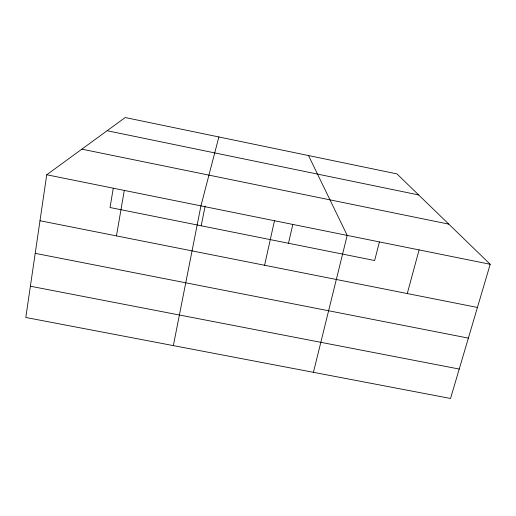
<?xml version="1.0" encoding="UTF-8"?>
<svg xmlns="http://www.w3.org/2000/svg" width="516" height="516" viewBox="0 0 516 516"><rect width="100%" height="100%" fill="white"/><g stroke="black" fill="none" stroke-linecap="round" stroke-linejoin="round"><path stroke-width="0.77" d="M46.737 174.763L25.8 317.475L450.533 398.468L490.2 264.269L396.946 173.892L125.188 117.532L46.737 174.763L490.2 264.269M113.262 188.301L110.024 207.516L374.635 260.522L379.389 242.049M116.461 235.902L124.291 190.417M173.344 345.61L200.937 205.884L218.868 136.959M201.208 225.782L205.129 206.058M264.585 265.263L274.48 220.725M288.502 243.268L292.772 224.563M313.425 372.326L347.197 235.406L308.523 155.555M407.266 293.546L419.095 249.918M30.386 286.225L459.227 369.05M35.211 253.343L468.373 338.109M39.99 220.738L477.435 307.459M81.838 149.156L448.785 224.131M107.102 130.722L418.67 194.945"/></g></svg>
